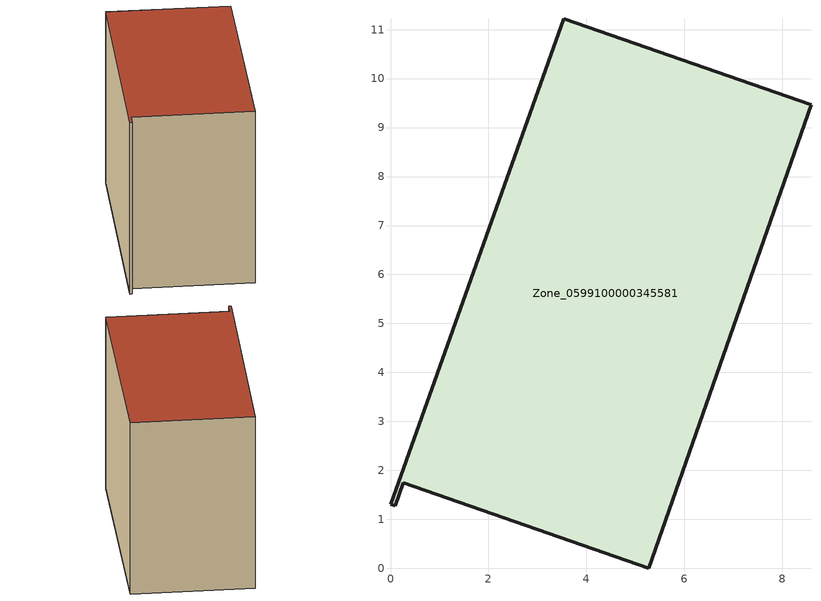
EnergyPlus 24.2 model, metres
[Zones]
Zone_0599100000345581
 floor ground (C_G): 5.27,0 0.26,1.74 0.1,1.27 0,1.31 3.54,11.22 8.59,9.47 z0
 wall outside (C_F): 0.26,1.74 5.27,0 8.59,9.47 3.54,11.22 0,1.31 0.1,1.27 0.26,1.74 z0:8.17
 roof outside (C_R): 8.59,9.47 3.54,11.22 0,1.31 0.1,1.27 0.26,1.74 5.27,0 z8.17
[BUILDING]
Pand.0599100000345581: North Axis=0; Terrain=City; Loads Convergence Tolerance Value=0.04; Temperature Convergence Tolerance Value=0.4; Solar Distribution=FullExterior; Maximum Number of Warmup Days=25; Minimum Number of Warmup Days=1
[Site:Location]
Rotterdam.The.Hague.AP_ZH_NLD Design_Conditions: Latitude=51.96; Longitude=4.45; Time Zone=1; Elevation=-4.5
[SITE:GROUNDTEMPERATURE:BUILDINGSURFACE]
18, 18, 18, 18, 18, 18, 18, 18, 18, 18, 18, 18
[MATERIAL] Thermal Absorptance=0.9; Solar Absorptance=0.7; Visible Absorptance=0.7
Name | Roughness | Thickness | Conductivity | Density | Specific Heat
G.TI.1992-2005 | MediumSmooth | 0.15 | 0.06 | 540 | 1210
F.TI.1992-2005 | Rough | 0.3 | 0.12 | 1920 | 840
R.TI.1992-2005 | MediumRough | 0.2 | 0.08 | 1500 | 1000
[CONSTRUCTION]
C_G: G.TI.1992-2005
C_F: F.TI.1992-2005
C_R: R.TI.1992-2005
[ZONE]
Zone_0599100000345581: Type=1; Multiplier=1; Ceiling Height=Autocalculate; Volume=Autocalculate; Floor Area=autocalculate; Part of Total Floor Area=Yes
[ZONEINFILTRATION:DESIGNFLOWRATE]
Infil_Zone_0599100000345581: Zone or ZoneList or Space or SpaceList=Zone_0599100000345581; Schedule=AlwaysOn; Design Flow Rate Calculation Method=Flow/Area; Flow Rate per Floor Area=0.0015; Constant Term Coefficient=1; Temperature Term Coefficient=0; Velocity Term Coefficient=0; Velocity Squared Term Coefficient=0
[HVACTEMPLATE:ZONE:IDEALLOADSAIRSYSTEM]
Zone_0599100000345581: Maximum Heating Supply Air Temperature=50; Minimum Cooling Supply Air Temperature=13; Maximum Heating Supply Air Humidity Ratio=0.0156; Minimum Cooling Supply Air Humidity Ratio=0.0077; Heating Limit=NoLimit; Cooling Limit=NoLimit; Dehumidification Control Type=ConstantSensibleHeatRatio; Cooling Sensible Heat Ratio=0.7; Dehumidification Setpoint=60; Humidification Control Type=None; Humidification Setpoint=30; Outdoor Air Method=None; Outdoor Air Flow Rate per Person=0.00944; Outdoor Air Flow Rate per Zone Floor Area=0; Outdoor Air Flow Rate per Zone=0; Demand Controlled Ventilation Type=None; Outdoor Air Economizer Type=NoEconomizer; Heat Recovery Type=None; Sensible Heat Recovery Effectiveness=0.7; Latent Heat Recovery Effectiveness=0.65
[ZONECONTROL:THERMOSTAT]
ThermostatControl_Zone_0599100000345581: Zone or ZoneList=Zone_0599100000345581; Control Type Schedule=DualSetpointControlType; Control 1=Thermostat_Zone_0599100000345581; Temperature Difference Between Cutout And Setpoint=0
[THERMOSTATSETPOINT:DUALSETPOINT]
Thermostat_Zone_0599100000345581: Heating Setpoint Temperature Schedule=HeatingSetpoint_Zone_0599100000345581; Cooling Setpoint Temperature Schedule=CoolingSetpoint_Zone_0599100000345581
[SCHEDULE:COMPACT]
HeatingSetpoint_Zone_0599100000345581: Through: 12/31, For: AllDays, Until: 24:00, 21
CoolingSetpoint_Zone_0599100000345581: Through: 12/31, For: AllDays, Until: 24:00, 24
DualSetpointControlType: Through: 12/31, For: AllDays, Until: 24:00, 4
AlwaysOn: Through: 12/31, For: AllDays, Until: 24:00, 1
